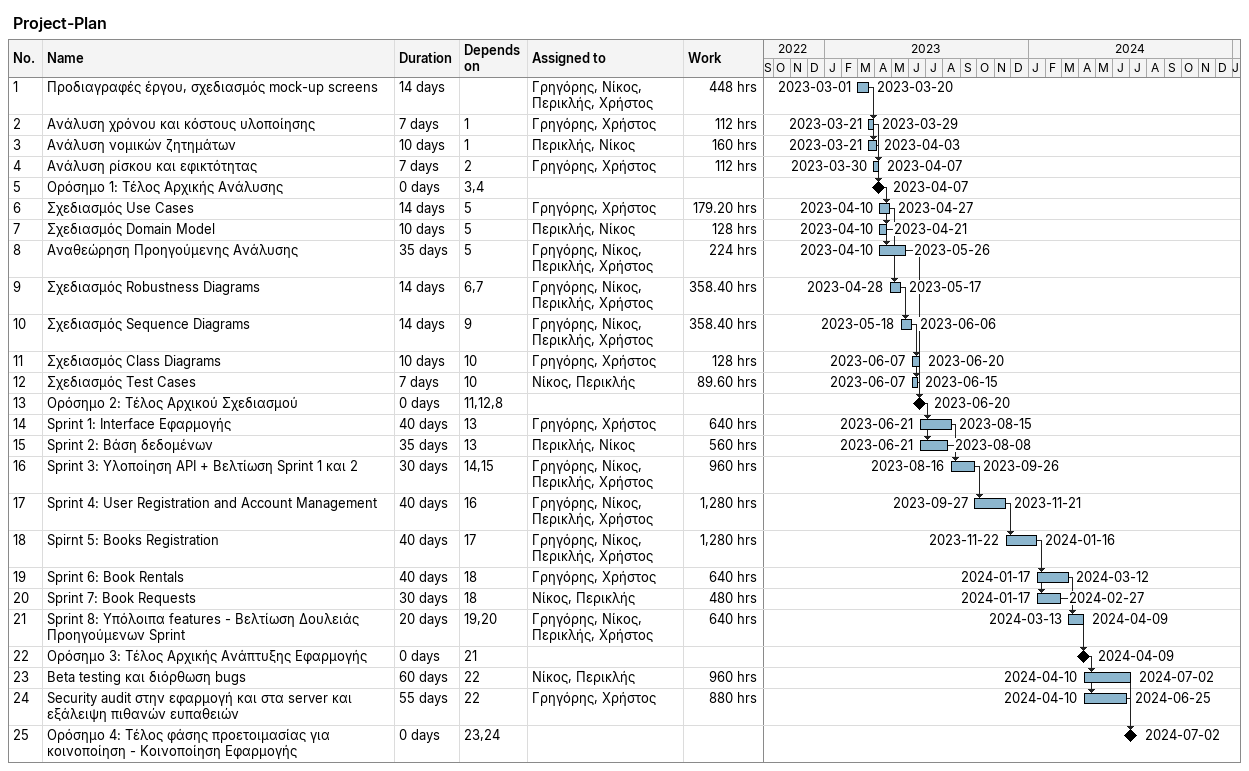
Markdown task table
Project-Plan

| ID | Task | Duration | Start | Finish | Predecessors | Resources | Work (h) |
|---|---|---|---|---|---|---|---|
| 1 | Προδιαγραφές έργου, σχεδιασμός mock-up screens | 14d | 2023-03-01 | 2023-03-20 |  | Γρηγόρης, Νίκος, Περικλής, Χρήστος | 448 |
| 2 | Ανάλυση χρόνου και κόστους υλοποίησης | 7d | 2023-03-21 | 2023-03-29 | 1 | Γρηγόρης, Χρήστος | 112 |
| 3 | Ανάλυση νομικών ζητημάτων | 10d | 2023-03-21 | 2023-04-03 | 1 | Περικλής, Νίκος | 160 |
| 4 | Ανάλυση ρίσκου και εφικτότητας | 7d | 2023-03-30 | 2023-04-07 | 2 | Γρηγόρης, Χρήστος | 112 |
| 5 | Ορόσημο 1: Τέλος Αρχικής Ανάλυσης | 0d | 2023-04-07 | 2023-04-07 | 3, 4 |  |  |
| 6 | Σχεδιασμός Use Cases | 14d | 2023-04-10 | 2023-04-27 | 5 | Γρηγόρης, Χρήστος | 179.20 |
| 7 | Σχεδιασμός Domain Model | 10d | 2023-04-10 | 2023-04-21 | 5 | Περικλής, Νίκος | 128 |
| 8 | Αναθεώρηση Προηγούμενης Ανάλυσης | 35d | 2023-04-10 | 2023-05-26 | 5 | Γρηγόρης, Νίκος, Περικλής, Χρήστος | 224 |
| 9 | Σχεδιασμός Robustness Diagrams | 14d | 2023-04-28 | 2023-05-17 | 6, 7 | Γρηγόρης, Νίκος, Περικλής, Χρήστος | 358.40 |
| 10 | Σχεδιασμός Sequence Diagrams | 14d | 2023-05-18 | 2023-06-06 | 9 | Γρηγόρης, Νίκος, Περικλής, Χρήστος | 358.40 |
| 11 | Σχεδιασμός Class Diagrams | 10d | 2023-06-07 | 2023-06-20 | 10 | Γρηγόρης, Χρήστος | 128 |
| 12 | Σχεδιασμός Test Cases | 7d | 2023-06-07 | 2023-06-15 | 10 | Νίκος, Περικλής | 89.60 |
| 13 | Ορόσημο 2: Τέλος Αρχικού Σχεδιασμού | 0d | 2023-06-20 | 2023-06-20 | 11, 12, 8 |  |  |
| 14 | Sprint 1: Interface Εφαρμογής | 40d | 2023-06-21 | 2023-08-15 | 13 | Γρηγόρης, Χρήστος | 640 |
| 15 | Sprint 2: Βάση δεδομένων | 35d | 2023-06-21 | 2023-08-08 | 13 | Περικλής, Νίκος | 560 |
| 16 | Sprint 3: Υλοποίηση API + Βελτίωση Sprint 1 και 2 | 30d | 2023-08-16 | 2023-09-26 | 14, 15 | Γρηγόρης, Νίκος, Περικλής, Χρήστος | 960 |
| 17 | Sprint 4: User Registration and Account Management | 40d | 2023-09-27 | 2023-11-21 | 16 | Γρηγόρης, Νίκος, Περικλής, Χρήστος | 1280 |
| 18 | Spirnt 5: Books Registration | 40d | 2023-11-22 | 2024-01-16 | 17 | Γρηγόρης, Νίκος, Περικλής, Χρήστος | 1280 |
| 19 | Sprint 6: Book Rentals | 40d | 2024-01-17 | 2024-03-12 | 18 | Γρηγόρης, Χρήστος | 640 |
| 20 | Sprint 7: Book Requests | 30d | 2024-01-17 | 2024-02-27 | 18 | Νίκος, Περικλής | 480 |
| 21 | Sprint 8: Υπόλοιπα features - Βελτίωση Δουλειάς Προηγούμενων Sprint | 20d | 2024-03-13 | 2024-04-09 | 19, 20 | Γρηγόρης, Νίκος, Περικλής, Χρήστος | 640 |
| 22 | Ορόσημο 3: Τέλος Αρχικής Ανάπτυξης Εφαρμογής | 0d | 2024-04-09 | 2024-04-09 | 21 |  |  |
| 23 | Beta testing και διόρθωση bugs | 60d | 2024-04-10 | 2024-07-02 | 22 | Νίκος, Περικλής | 960 |
| 24 | Security audit στην εφαρμογή και στα server και εξάλειψη πιθανών ευπαθειών | 55d | 2024-04-10 | 2024-06-25 | 22 | Γρηγόρης, Χρήστος | 880 |
| 25 | Ορόσημο 4: Τέλος φάσης προετοιμασίας για κοινοποίηση - Κοινοποίηση Εφαρμογής | 0d | 2024-07-02 | 2024-07-02 | 23, 24 |  |  |
